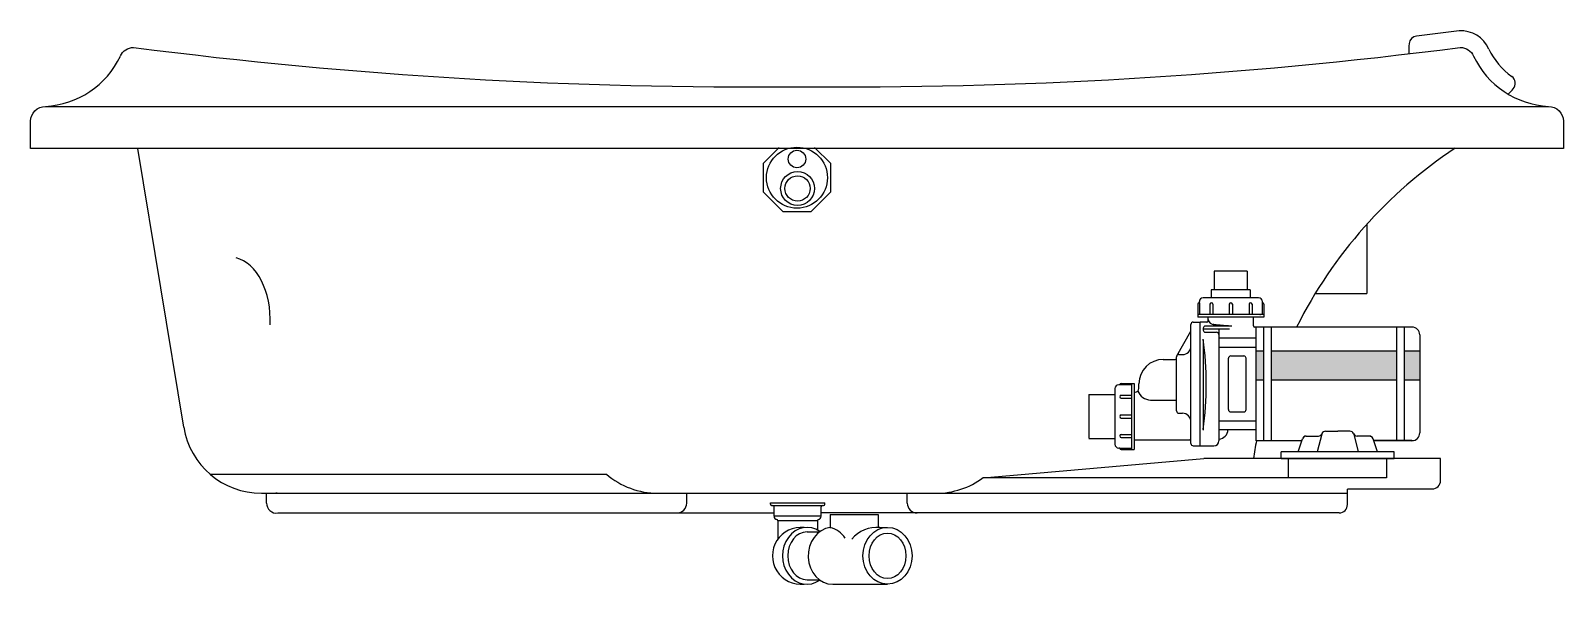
# Model space of a CAD drawing. Header units: millimetres. Extents: x -1269.93 to -1268.1, y 2239.64 to 2240.3.
import ezdxf

# ---------------------------------------------------------------- set-up
doc = ezdxf.new("R2010")
doc.units = ezdxf.units.MM
doc.layers.add('jacuzzi', color=1, linetype='Continuous')

msp = doc.modelspace()

# ---------------------------------------------------------------- hatches: boundary and pattern name
at = {"layer": 'jacuzzi'}
h = msp.add_hatch(color=256, dxfattribs=at)
h.paths.add_polyline_path([(-1268.3002, 2239.9184), (-1268.3002, 2239.8838), (-1268.4496, 2239.8838), (-1268.4496, 2239.9184)])
h.paths.add_polyline_path([(-1268.2909, 2239.9184), (-1268.2723, 2239.9184), (-1268.2723, 2239.8838), (-1268.2909, 2239.8838)])
h.paths.add_polyline_path([(-1268.4589, 2239.8838), (-1268.4682, 2239.8838), (-1268.4682, 2239.9184), (-1268.4589, 2239.9184)])

# ---------------------------------------------------------------- linework, layer by layer
for p, q in [((-1269.9133, 2240.2104), (-1268.1185, 2240.2104)), ((-1269.8033, 2240.1604), (-1269.7482, 2239.8277)), ((-1268.3355, 2240.0698), (-1268.3355, 2239.9872)), ((-1268.4785, 2240.0139), (-1268.5178, 2240.0139)), ((-1268.5355, 2239.9762), (-1268.5355, 2239.9775)), ((-1268.5355, 2239.9763), (-1268.5355, 2239.9775)), ((-1268.5355, 2239.9762), (-1268.5355, 2239.9621)), ((-1268.4647, 2239.982), (-1268.531, 2239.982)), ((-1268.4747, 2239.9916), (-1268.5215, 2239.9916)), ((-1268.4602, 2239.9762), (-1268.4602, 2239.9775)), ((-1268.4602, 2239.9763), (-1268.4602, 2239.9775)), ((-1268.4602, 2239.9621), (-1268.4602, 2239.9762)), ((-1268.3971, 2239.9872), (-1268.3355, 2239.9872)), ((-1268.4584, 2239.9621), (-1268.5373, 2239.9621)), ((-1268.4584, 2239.9591), (-1268.5373, 2239.9591)), ((-1268.525, 2239.9547), (-1268.525, 2239.9591)), ((-1268.471, 2239.9486), (-1268.471, 2239.9591)), ((-1268.5624, 2239.913), (-1268.5455, 2239.9422)), ((-1268.5455, 2239.8083), (-1268.5455, 2239.9504)), ((-1268.5427, 2239.9532), (-1268.5344, 2239.9532)), ((-1268.5264, 2239.9532), (-1268.5344, 2239.9532)), ((-1268.5264, 2239.9532), (-1268.5344, 2239.9532)), ((-1268.5344, 2239.8056), (-1268.5344, 2239.9532)), ((-1268.5344, 2239.8056), (-1268.5344, 2239.9532)), ((-1268.5308, 2239.9457), (-1268.5308, 2239.9436)), ((-1268.5308, 2239.9457), (-1268.5308, 2239.9436)), ((-1268.4995, 2239.9445), (-1268.5308, 2239.9445)), ((-1268.4969, 2239.9483), (-1268.5282, 2239.9483)), ((-1268.5149, 2239.9409), (-1268.5282, 2239.9409)), ((-1268.2816, 2239.9472), (-1268.4696, 2239.9472)), ((-1268.4682, 2239.9472), (-1268.4682, 2239.8249)), ((-1268.4682, 2239.9452), (-1268.4682, 2239.8248)), ((-1268.4589, 2239.9472), (-1268.4589, 2239.8116)), ((-1268.4496, 2239.9472), (-1268.4496, 2239.8116)), ((-1268.3002, 2239.9472), (-1268.3002, 2239.8116)), ((-1268.3002, 2239.9472), (-1268.3002, 2239.8117)), ((-1268.2909, 2239.9472), (-1268.2909, 2239.8116)), ((-1268.2909, 2239.9472), (-1268.2909, 2239.8117)), ((-1268.5308, 2239.9319), (-1268.5308, 2239.824)), ((-1268.4682, 2239.9338), (-1268.5123, 2239.9338)), ((-1268.4682, 2239.923), (-1268.5123, 2239.923)), ((-1268.2723, 2239.9379), (-1268.2723, 2239.8209)), ((-1268.2723, 2239.9379), (-1268.2723, 2239.821)), ((-1268.5785, 2239.9086), (-1268.5642, 2239.9086)), ((-1268.5627, 2239.8471), (-1268.5627, 2239.9116)), ((-1268.56, 2239.9144), (-1268.5557, 2239.9144)), ((-1268.5008, 2239.8487), (-1268.5008, 2239.9099)), ((-1268.498, 2239.9127), (-1268.4824, 2239.9127)), ((-1268.4796, 2239.8487), (-1268.4796, 2239.9099)), ((-1268.4589, 2239.9184), (-1268.4682, 2239.9184)), ((-1268.3002, 2239.9184), (-1268.4496, 2239.9184)), ((-1268.2723, 2239.9184), (-1268.2909, 2239.9184)), ((-1268.4589, 2239.8838), (-1268.4682, 2239.8838)), ((-1268.3002, 2239.8838), (-1268.4496, 2239.8838)), ((-1268.2723, 2239.8838), (-1268.2909, 2239.8838)), ((-1268.6673, 2239.8667), (-1268.6363, 2239.8667)), ((-1268.6673, 2239.8667), (-1268.6363, 2239.8667)), ((-1268.6673, 2239.8667), (-1268.6673, 2239.8185)), ((-1268.6673, 2239.8667), (-1268.6673, 2239.8148)), ((-1268.6363, 2239.8737), (-1268.6363, 2239.8073)), ((-1268.6363, 2239.8737), (-1268.6363, 2239.8074)), ((-1268.6164, 2239.8782), (-1268.6318, 2239.8782)), ((-1268.6164, 2239.88), (-1268.6164, 2239.801)), ((-1268.6134, 2239.88), (-1268.6134, 2239.801)), ((-1268.6127, 2239.8695), (-1268.6122, 2239.8695)), ((-1268.6078, 2239.8739), (-1268.6078, 2239.8794)), ((-1268.5939, 2239.8601), (-1268.5627, 2239.8601)), ((-1268.56, 2239.8443), (-1268.5557, 2239.8443)), ((-1268.5123, 2239.8348), (-1268.5123, 2239.8248)), ((-1268.5123, 2239.8348), (-1268.5123, 2239.8249)), ((-1268.4682, 2239.8348), (-1268.5123, 2239.8348)), ((-1268.498, 2239.8459), (-1268.4824, 2239.8459)), ((-1268.4682, 2239.8348), (-1268.4682, 2239.8248)), ((-1268.4682, 2239.8348), (-1268.4682, 2239.8249)), ((-1268.6673, 2239.8222), (-1268.6673, 2239.8185)), ((-1268.6673, 2239.8185), (-1268.6673, 2239.8148)), ((-1268.6673, 2239.8143), (-1268.6363, 2239.8143)), ((-1268.6134, 2239.8126), (-1268.5469, 2239.8126)), ((-1268.5123, 2239.8249), (-1268.4682, 2239.8249)), ((-1268.5123, 2239.8135), (-1268.5123, 2239.8114)), ((-1268.5123, 2239.8135), (-1268.5123, 2239.8114)), ((-1268.4682, 2239.8249), (-1268.4682, 2239.8117)), ((-1268.4682, 2239.8248), (-1268.4682, 2239.8116)), ((-1268.4131, 2239.8116), (-1268.4682, 2239.8116)), ((-1268.4176, 2239.7983), (-1268.4124, 2239.814)), ((-1268.4176, 2239.7983), (-1268.4124, 2239.8139)), ((-1268.408, 2239.8171), (-1268.3934, 2239.8171)), ((-1268.408, 2239.8171), (-1268.3934, 2239.8171)), ((-1268.3893, 2239.8195), (-1268.3948, 2239.7983)), ((-1268.3893, 2239.8194), (-1268.3948, 2239.7983)), ((-1268.3848, 2239.823), (-1268.3702, 2239.823)), ((-1268.3848, 2239.8229), (-1268.3702, 2239.8229)), ((-1268.3557, 2239.823), (-1268.3702, 2239.823)), ((-1268.3557, 2239.8229), (-1268.3702, 2239.8229)), ((-1268.3512, 2239.8195), (-1268.3457, 2239.7983)), ((-1268.3512, 2239.8194), (-1268.3457, 2239.7983)), ((-1268.3325, 2239.8171), (-1268.3471, 2239.8171)), ((-1268.3325, 2239.8171), (-1268.3471, 2239.8171)), ((-1268.3229, 2239.7983), (-1268.3281, 2239.814)), ((-1268.3229, 2239.7983), (-1268.3281, 2239.8139)), ((-1268.2816, 2239.8117), (-1268.3273, 2239.8117)), ((-1268.2816, 2239.8116), (-1268.3273, 2239.8116)), ((-1268.6306, 2239.8029), (-1268.6318, 2239.8029)), ((-1268.6306, 2239.8028), (-1268.6318, 2239.8028)), ((-1268.6306, 2239.8028), (-1268.6164, 2239.8028)), ((-1268.5427, 2239.8056), (-1268.5344, 2239.8056)), ((-1268.5344, 2239.8056), (-1268.5181, 2239.8056)), ((-1268.4378, 2239.7905), (-1268.4378, 2239.7983)), ((-1268.4378, 2239.7905), (-1268.4378, 2239.7983)), ((-1268.3027, 2239.7983), (-1268.4378, 2239.7983)), ((-1268.3027, 2239.7983), (-1268.4378, 2239.7983)), ((-1268.3027, 2239.7905), (-1268.3027, 2239.7983)), ((-1268.3027, 2239.7905), (-1268.3027, 2239.7983)), ((-1268.7935, 2239.7675), (-1268.5302, 2239.7904)), ((-1268.2475, 2239.7904), (-1268.5302, 2239.7904)), ((-1268.4378, 2239.7905), (-1268.3027, 2239.7905)), ((-1268.4378, 2239.7905), (-1268.3027, 2239.7905)), ((-1268.4293, 2239.7904), (-1268.4293, 2239.7675)), ((-1268.312, 2239.7904), (-1268.312, 2239.7675)), ((-1268.2475, 2239.7641), (-1268.2475, 2239.7904)), ((-1269.7169, 2239.7717), (-1269.2435, 2239.7717)), ((-1268.312, 2239.7675), (-1268.7935, 2239.7675)), ((-1269.6554, 2239.7489), (-1269.6367, 2239.7489)), ((-1269.6493, 2239.7371), (-1269.6493, 2239.7489)), ((-1269.6367, 2239.7489), (-1268.3586, 2239.7489)), ((-1269.1476, 2239.7371), (-1269.1476, 2239.7489)), ((-1269.0477, 2239.7374), (-1268.9827, 2239.7374)), ((-1269.0477, 2239.7359), (-1269.0477, 2239.7374)), ((-1269.0477, 2239.7374), (-1268.9827, 2239.7374)), ((-1269.0477, 2239.7359), (-1269.0477, 2239.7374)), ((-1268.9827, 2239.7359), (-1268.9827, 2239.7374)), ((-1268.9827, 2239.7359), (-1268.9827, 2239.7374)), ((-1268.8842, 2239.7371), (-1268.8842, 2239.7489)), ((-1268.3586, 2239.7541), (-1268.2575, 2239.7541)), ((-1268.3586, 2239.7354), (-1268.3586, 2239.7539)), ((-1269.6358, 2239.7254), (-1269.0432, 2239.7254)), ((-1269.0462, 2239.7344), (-1268.9842, 2239.7344)), ((-1269.0462, 2239.7344), (-1268.9842, 2239.7344)), ((-1269.0432, 2239.7214), (-1269.0432, 2239.7329)), ((-1269.0432, 2239.7214), (-1269.0432, 2239.7329)), ((-1269.0432, 2239.7214), (-1269.0432, 2239.7254)), ((-1269.0432, 2239.7214), (-1269.0432, 2239.7254)), ((-1268.9872, 2239.7214), (-1269.0432, 2239.7214)), ((-1268.9872, 2239.7214), (-1269.0432, 2239.7214)), ((-1268.9872, 2239.7214), (-1268.9872, 2239.7329)), ((-1268.9872, 2239.7214), (-1268.9872, 2239.7329)), ((-1268.3686, 2239.7254), (-1268.9872, 2239.7254)), ((-1268.9872, 2239.7214), (-1268.9872, 2239.7254)), ((-1268.9872, 2239.7214), (-1268.9872, 2239.7254)), ((-1268.9762, 2239.7234), (-1268.9762, 2239.7073)), ((-1268.9762, 2239.7234), (-1268.9191, 2239.7234)), ((-1268.9762, 2239.7234), (-1268.9191, 2239.7234)), ((-1268.9762, 2239.7234), (-1268.9762, 2239.7073)), ((-1268.9762, 2239.7234), (-1268.9191, 2239.7234)), ((-1268.9762, 2239.7234), (-1268.9191, 2239.7234)), ((-1268.9191, 2239.7234), (-1268.9191, 2239.7075)), ((-1268.9191, 2239.7234), (-1268.9191, 2239.7075)), ((-1268.9914, 2239.7161), (-1269.0389, 2239.7161)), ((-1268.9914, 2239.7161), (-1269.0389, 2239.7161)), ((-1269.0389, 2239.7161), (-1269.0387, 2239.6943)), ((-1269.0389, 2239.7161), (-1269.0387, 2239.6943)), ((-1269.0039, 2239.7028), (-1268.9989, 2239.7028)), ((-1269.0039, 2239.7028), (-1268.9989, 2239.7028)), ((-1268.9989, 2239.7028), (-1268.9891, 2239.7028)), ((-1268.9989, 2239.7028), (-1268.9891, 2239.7028)), ((-1268.9914, 2239.7161), (-1268.9915, 2239.7051)), ((-1268.9914, 2239.7161), (-1268.9915, 2239.7051)), ((-1268.917, 2239.7082), (-1268.9079, 2239.7082)), ((-1268.917, 2239.7082), (-1268.9079, 2239.7082)), ((-1269.0039, 2239.6458), (-1268.9989, 2239.6458)), ((-1269.0039, 2239.6458), (-1268.9989, 2239.6458)), ((-1268.9989, 2239.6458), (-1268.9891, 2239.6458)), ((-1268.9989, 2239.6458), (-1268.9891, 2239.6458)), ((-1268.9732, 2239.6404), (-1268.9079, 2239.6404)), ((-1268.9732, 2239.6404), (-1268.9079, 2239.6404)), ((-1268.9155, 2239.6404), (-1268.9079, 2239.6404)), ((-1268.9155, 2239.6404), (-1268.9079, 2239.6404))]:
    msp.add_line(p, q, dxfattribs=at)
for points in [[(-1269.8238, 2240.2707, -0.28969), (-1269.8079, 2240.2808, 0.034329), (-1269.0159, 2240.2339, 0.034329), (-1268.2239, 2240.2808, -0.29827), (-1268.208, 2240.2705, 0.275383), (-1268.1185, 2240.2104, -0.414214), (-1268.1009, 2240.1928), (-1268.1009, 2240.1604), (-1269.9309, 2240.1604), (-1269.9309, 2240.1928, -0.414214), (-1269.9133, 2240.2104, 0.275383), (-1269.8238, 2240.2705)], [(-1268.4969, 2239.9483, -0.008376), (-1268.5048, 2239.9488, -0.008376), (-1268.5128, 2239.9495, -0.00574), (-1268.5182, 2239.9501, -0.000724), (-1268.5189, 2239.9502)]]:
    msp.add_lwpolyline(points, format="xyb", dxfattribs=at)
for points in [[(-1269.037, 2240.1616), (-1269.0564, 2240.1422), (-1269.0564, 2240.1086), (-1269.0327, 2240.0849), (-1269.0323, 2240.0849)], [(-1269.0327, 2240.0849), (-1268.9991, 2240.0849), (-1268.9754, 2240.1086), (-1268.9754, 2240.1422), (-1268.9948, 2240.1616)], [(-1268.5178, 2240.0139), (-1268.5178, 2239.9916)], [(-1268.4785, 2240.0139), (-1268.4785, 2239.9916)], [(-1268.5215, 2239.9916), (-1268.5215, 2239.982)], [(-1268.4747, 2239.9916), (-1268.4747, 2239.982)], [(-1268.5373, 2239.9744), (-1268.5373, 2239.9591)], [(-1268.5229, 2239.9744), (-1268.5229, 2239.9621)], [(-1268.5193, 2239.9744), (-1268.5193, 2239.9621)], [(-1268.4997, 2239.9744), (-1268.4997, 2239.9621)], [(-1268.4961, 2239.9744), (-1268.4961, 2239.9621)], [(-1268.4762, 2239.9744), (-1268.4762, 2239.9621)], [(-1268.4726, 2239.9744), (-1268.4726, 2239.9621)], [(-1268.4584, 2239.9744), (-1268.4584, 2239.9591)], [(-1268.5123, 2239.9445), (-1268.5123, 2239.8348)], [(-1268.6288, 2239.88), (-1268.6134, 2239.88)], [(-1268.6288, 2239.8658), (-1268.6164, 2239.8658)], [(-1268.6288, 2239.8622), (-1268.6164, 2239.8622)], [(-1268.6288, 2239.8423), (-1268.6164, 2239.8423)], [(-1268.6288, 2239.8387), (-1268.6164, 2239.8387)], [(-1268.6288, 2239.8191), (-1268.6164, 2239.8191)], [(-1268.6288, 2239.8155), (-1268.6164, 2239.8155)], [(-1268.5123, 2239.8249), (-1268.5123, 2239.82), (-1268.5123, 2239.8135)], [(-1268.5123, 2239.8248), (-1268.5123, 2239.82), (-1268.5123, 2239.8135)], [(-1268.6288, 2239.801), (-1268.6134, 2239.801)]]:
    msp.add_lwpolyline(points, dxfattribs=at)
for centre, radius in [((-1269.0159, 2240.1254), 0.0364), ((-1269.0159, 2240.1477), 0.0105), ((-1269.0152, 2240.1126), 0.0202), ((-1269.0152, 2240.1126), 0.0151)]:
    msp.add_circle(centre, radius, dxfattribs=at)
for centre, radius, start, end in [((-1268.2751, 2240.2845), 0.01, 96.8235, 173.8947), ((-1268.9612, 2246.0181), 5.7644, 276.82348, 277.33286), ((-1268.2238, 2240.2635), 0.0373, 24.3539, 92.5427), ((-1268.2144, 2240.278), 0.0711, 173.8947, 183.8601), ((-1268.1128, 2240.3156), 0.0853, 205.4667, 234.4332), ((-1268.2144, 2240.278), 0.0711, 311.981, 319.1013), ((-1268.1683, 2240.238), 0.01, 319.1013, 54.4332), ((-1267.9265, 2239.7005), 0.5511, 123.4245, 153.4139), ((-1268.5355, 2239.9744), 0.0018, 90, 180), ((-1268.531, 2239.9775), 0.0045, 90, 180), ((-1268.5211, 2239.9744), 0.0018, 0, 180), ((-1268.4979, 2239.9744), 0.0018, 0, 180), ((-1268.4744, 2239.9744), 0.0018, 0, 180), ((-1268.4647, 2239.9775), 0.0045, 0, 90), ((-1268.4602, 2239.9744), 0.0018, 0, 90), ((-1268.5427, 2239.9504), 0.00279, 90, 180), ((-1268.5282, 2239.9457), 0.00261, 90, 180), ((-1268.5282, 2239.9436), 0.00261, 180, 270), ((-1268.5264, 2239.9547), 0.00141, 270, 0), ((-1268.5264, 2239.9546), 0.00141, 270, 0), ((-1268.5173, 2239.958), 0.00798, 193.8392, 266.6722), ((-1268.5149, 2239.9383), 0.00261, 0, 90), ((-1268.4696, 2239.9486), 0.00141, 180, 270), ((-1268.2816, 2239.9379), 0.00928, 0, 90), ((-1268.2816, 2239.9379), 0.00928, 0, 90), ((-1268.5557, 2239.9245), 0.0101, 270, 0), ((-1268.934, 2239.8789), 0.4068, 352.3703, 7.6297), ((-1268.934, 2239.8789), 0.4068, 352.3703, 7.6297), ((-1268.5785, 2239.8794), 0.0292, 90, 180), ((-1268.5642, 2239.91), 0.00142, 270, 0), ((-1268.56, 2239.9116), 0.00279, 90, 180), ((-1268.498, 2239.9099), 0.00278, 90, 180), ((-1268.4824, 2239.9099), 0.00278, 0, 90), ((-1268.6318, 2239.8737), 0.0045, 90, 180), ((-1268.6288, 2239.8782), 0.0018, 90, 180), ((-1268.6288, 2239.864), 0.0018, 90, 270), ((-1268.6127, 2239.8702), 0.000743, 194.8583, 270), ((-1268.6122, 2239.8739), 0.00441, 270, 0), ((-1268.5927, 2239.878), 0.0179, 203.7468, 266.1355), ((-1268.56, 2239.8471), 0.00279, 180, 270), ((-1268.498, 2239.8487), 0.00278, 180, 270), ((-1268.4824, 2239.8487), 0.00278, 270, 0), ((-1268.6288, 2239.8405), 0.0018, 90, 270), ((-1268.5557, 2239.8342), 0.0101, 0, 90), ((-1269.6554, 2239.8429), 0.094, 189.2657, 270), ((-1268.6288, 2239.8173), 0.0018, 90, 270), ((-1268.5469, 2239.8112), 0.00142, 0, 90), ((-1268.5181, 2239.8114), 0.00585, 270, 0), ((-1268.5181, 2239.8114), 0.00585, 270, 0), ((-1268.5127, 2239.8249), 0.0113, 272.3872, 0), ((-1268.5127, 2239.8248), 0.0113, 272.3872, 0), ((-1267.9265, 2239.7055), 0.5511, 168.9003, 171.1356), ((-1268.408, 2239.8124), 0.00464, 90, 161.6055), ((-1268.408, 2239.8125), 0.00464, 90, 161.6055), ((-1268.3934, 2239.8217), 0.00464, 270, 338.1026), ((-1268.3934, 2239.8218), 0.00464, 270, 338.1026), ((-1268.3848, 2239.8183), 0.00464, 90, 158.1026), ((-1268.3848, 2239.8183), 0.00464, 90, 158.1026), ((-1268.3557, 2239.8183), 0.00464, 21.8974, 90), ((-1268.3557, 2239.8183), 0.00464, 21.8974, 90), ((-1268.3471, 2239.8217), 0.00464, 201.8974, 270), ((-1268.3471, 2239.8218), 0.00464, 201.8974, 270), ((-1268.3325, 2239.8124), 0.00464, 18.3945, 90), ((-1268.3325, 2239.8125), 0.00464, 18.3945, 90), ((-1268.2816, 2239.821), 0.00928, 270, 0), ((-1268.2816, 2239.8209), 0.00928, 270, 0), ((-1268.6318, 2239.8073), 0.0045, 180, 270), ((-1268.6288, 2239.8028), 0.0018, 180, 270), ((-1268.5427, 2239.8083), 0.00279, 180, 270), ((-1269.1821, 2239.8427), 0.0938, 229.1346, 270), ((-1268.8497, 2239.8427), 0.0938, 270, 306.7621), ((-1268.2575, 2239.7641), 0.01, 270, 0), ((-1269.6375, 2239.7371), 0.0118, 180, 278.6945), ((-1269.6375, 2239.7371), 0.0118, 86.0292, 93.9708), ((-1269.1593, 2239.7371), 0.0117, 270, 0), ((-1268.8725, 2239.7371), 0.0117, 180, 270), ((-1269.0462, 2239.7359), 0.0015, 180, 270), ((-1269.0462, 2239.7359), 0.0015, 180, 270), ((-1269.0447, 2239.7329), 0.0015, 0, 90), ((-1269.0447, 2239.7329), 0.0015, 0, 90), ((-1269.0393, 2239.7214), 0.0039, 180, 257.8805), ((-1269.0393, 2239.7214), 0.0039, 180, 257.8805), ((-1268.9911, 2239.7214), 0.0039, 282.1195, 0), ((-1268.9911, 2239.7214), 0.0039, 282.1195, 0), ((-1268.9857, 2239.7329), 0.0015, 90, 180), ((-1268.9857, 2239.7329), 0.0015, 90, 180), ((-1268.9842, 2239.7359), 0.0015, 270, 0), ((-1268.9842, 2239.7359), 0.0015, 270, 0), ((-1268.3686, 2239.7354), 0.01, 270, 0), ((-1269.0113, 2239.6743), 0.0339, 83.247, 276.753), ((-1269.0113, 2239.6743), 0.0339, 83.247, 276.753), ((-1269.0404, 2239.7161), 0.0015, 0.5, 77.8805), ((-1269.0404, 2239.7161), 0.0015, 0.5, 77.8805), ((-1268.9899, 2239.7161), 0.0015, 102.1195, 179.5), ((-1268.9899, 2239.7161), 0.0015, 102.1195, 179.5), ((-1268.9823, 2239.6809), 0.0278, 30.9126, 77.4645), ((-1268.9823, 2239.6809), 0.0278, 30.9126, 77.4645), ((-1268.9197, 2239.6676), 0.0407, 86.2144, 138.9882), ((-1268.9197, 2239.6676), 0.0407, 86.2144, 138.9882)]:
    msp.add_arc(centre, radius, start, end, dxfattribs=at)
for centre, major_axis, ratio, start_param, end_param in [((-1269.692, 2239.9552), (0, 0.0751), 0.628571, 4.63957, 6.146294), ((-1269.0039, 2239.6743), (0, 0.0339), 0.865498, -0.550504, 3.692097), ((-1269.0039, 2239.6743), (0, 0.0339), 0.865498, -0.550504, 3.692097), ((-1269.0039, 2239.6743), (0, -0.0285), 0.806411, 3.141593, 6.283185), ((-1269.0039, 2239.6743), (0, -0.0285), 0.806411, 3.141593, 6.283185), ((-1268.9732, 2239.6743), (0, 0.0339), 0.865498, 0.104415, 3.141593), ((-1268.9732, 2239.6743), (0, 0.0339), 0.865498, 0.104415, 3.141593)]:
    msp.add_ellipse(centre, major_axis=major_axis, ratio=ratio, start_param=start_param, end_param=end_param, dxfattribs=at)
for major_axis, ratio in [((0, -0.0339), 0.865498), ((0, -0.0339), 0.865498), ((0, -0.0272), 0.806411), ((0, -0.0272), 0.806411)]:
    msp.add_ellipse((-1268.9079, 2239.6743), major_axis=major_axis, ratio=ratio, dxfattribs=at)
for p in [(-1268.4627, 2239.9621), (-1268.5344, 2239.8056)]:
    msp.add_point(p, dxfattribs=at)

doc.saveas('drawing.dxf')
